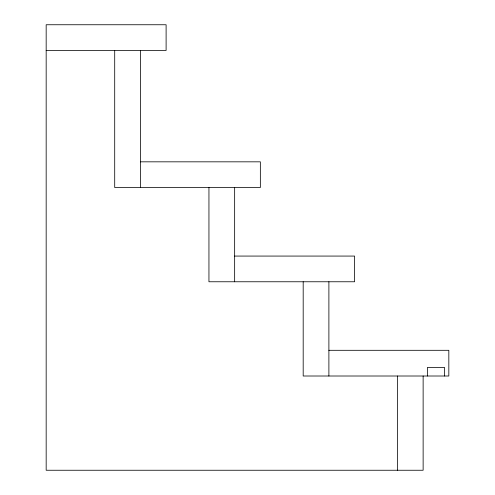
<?xml version="1.0" encoding="UTF-8"?>
<svg xmlns="http://www.w3.org/2000/svg" width="495" height="495" viewBox="0 0 495 495"><rect width="100%" height="100%" fill="white"/><g stroke="black" fill="none" stroke-linecap="round" stroke-linejoin="round"><path stroke-width="0.74" d="M46.171 50.453L166.11 50.453L166.11 24.75L46.171 24.75L46.171 470.25L423.132 470.25L423.132 376.008M140.407 161.828L260.351 161.828L260.351 187.531L114.704 187.531L114.704 50.453M234.649 256.07L354.593 256.07L354.593 281.766L208.946 281.766L208.946 187.531M328.89 350.305L448.829 350.305L448.829 376.008L303.188 376.008L303.188 281.766M444.547 376.008L444.547 367.445L427.414 367.445L427.414 376.008M397.429 376.008L397.429 470.25M328.89 281.766L328.89 376.008M234.649 187.531L234.649 281.766M140.407 50.453L140.407 187.531"/></g></svg>
